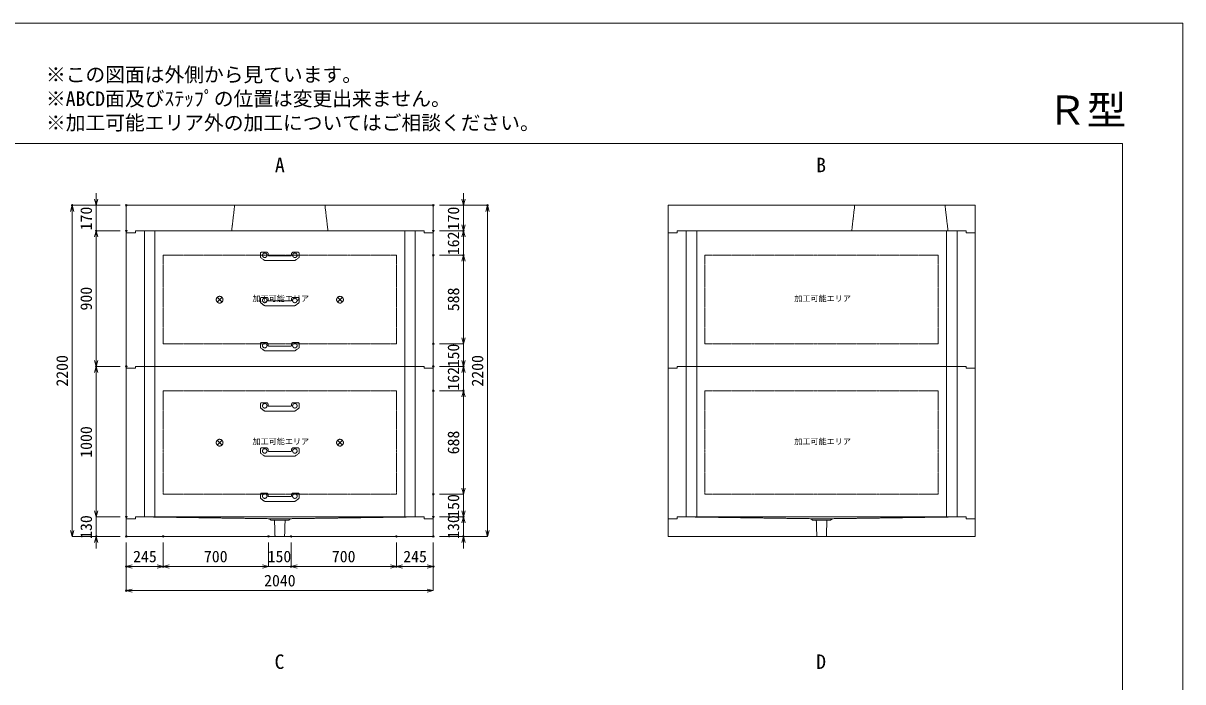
# Model space of a CAD drawing. Units: millimetres, scale not verified. Extents: x -5940 to 5940, y -4200 to 4200.
# Drawn here: x -1765 to 5940, y -176 to 4200 of the extents above; entities that cross this region are included whole.
import ezdxf
from ezdxf.enums import TextEntityAlignment as Align

# ---------------------------------------------------------------- set-up
doc = ezdxf.new("R2010")
doc.units = ezdxf.units.MM
doc.header["$LTSCALE"] = 20
doc.header["$PDMODE"] = 32
doc.header["$PDSIZE"] = 10
doc.linetypes.add('LONG_DASHED1', pattern=[7, 6, -1])
doc.linetypes.add('LONG_DOUBLE_CHAIN', pattern=[21.8, 18, -1, 0.6, -0.6, 0.6, -1])
for name, color, linetype, lineweight in [('0-0_D-TTL', 7, 'Continuous', 9), ('0-1_Defpoints', 7, 'Continuous', 9), ('0-3_D-TTL-TXT', 7, 'Continuous', 9), ('0-4_D-STR-TXT', 7, 'Continuous', 9), ('0-5_D-STR-DIM', 3, 'Continuous', 9), ('0-6_0', 7, 'Continuous', 9), ('0-7_D-STR', 7, 'Continuous', 9), ('0-9_D-STR-STR3', 2, 'LONG_DASHED1', 9), ('0-A_D-STR-STR5', 1, 'LONG_DOUBLE_CHAIN', 9)]:
    doc.layers.add(name, color=color, linetype=linetype, lineweight=lineweight)
doc.styles.add('ＭＳ ゴシック', font='')
doc.styles.get('ＭＳ ゴシック').set_extended_font_data('MS Gothic')

# ---------------------------------------------------------------- blocks, each defined once
blk = doc.blocks.new('A$C4DE05FD1')
at = {"layer": '0-0_D-TTL', "color": 134}
for p, q in [((4000, 76000), (114800, 76000)), ((114800, 76000), (114800, 4000))]:
    blk.add_line(p, q, dxfattribs=at)
at = {"layer": '0-1_Defpoints', "color": 134}
for p, q in [((0, 84000), (118800, 84000)), ((118800, 84000), (118800, 0))]:
    blk.add_line(p, q, dxfattribs=at)
at = {"layer": '0-3_D-TTL-TXT', "style": 'ＭＳ ゴシック'}
for s, p in [('※この図面は外側から見ています。', (43260.9, 79815.7)), ('※ABCD面及びｽﾃｯﾌﾟの位置は変更出来ません。', (43260.9, 78215.7)), ('※加工可能エリア外の加工についてはご相談ください。', (43260.9, 76615.7))]:
    blk.add_text(s, height=962.2, dxfattribs=at).set_placement(p, align=Align.BOTTOM_LEFT)
blk = doc.blocks.new('_Open30')
at = {"layer": '0-6_0'}
blk.add_line((0, 0), (-20, 0), dxfattribs=at)
blk.add_lwpolyline([(-20, 5.36), (0, 0), (-20, -5.36)], dxfattribs=at)
blk = doc.blocks.new('A$C31CA379A')
at = {"layer": '0-4_D-STR-TXT', "style": 'ＭＳ ゴシック'}
for s, p in [('A', (-325.9, -2190.5)), ('B', (35638.6, -2190.5)), ('C', (-351.4, -35190.5)), ('D', (35638.6, -35190.5))]:
    blk.add_text(s, height=962.2, dxfattribs=at).set_placement(p, align=Align.BOTTOM_LEFT)
blk = doc.blocks.new('A$C53D37B31')
at = {"layer": '0-7_D-STR'}
for p, q in [((-20400, 3400), (20400, 3400)), ((-20400, 3400), (-20400, -240)), ((20400, 3400), (20400, -240)), ((-19200, 0), (19200, 0))]:
    blk.add_line(p, q, dxfattribs=at)
at = {"layer": '0-7_D-STR', "linetype": 'LONG_DASHED1'}
for p, q in [((-6000, 3400), (-6400, 0)), ((6000, 3400), (6400, 0))]:
    blk.add_line(p, q, dxfattribs=at)
at = {"layer": '0-7_D-STR'}
for points in [[(-20400, -240), (-19200, -240), (-19200, 0)], [(20400, -240), (19200, -240), (19200, 0)]]:
    blk.add_lwpolyline(points, dxfattribs=at)
blk = doc.blocks.new('A$C4A7D535E')
at = {"layer": '0-7_D-STR'}
blk.add_blockref('A$C53D37B31', (0, 0), dxfattribs=at)
blk = doc.blocks.new('A$C0BCF2A13')
at = {"layer": '0-7_D-STR'}
for p, q in [((-20400, 3400), (20400, 3400)), ((-20400, 3400), (-20400, -240)), ((20400, 3400), (20400, -240)), ((-19200, 0), (19200, 0))]:
    blk.add_line(p, q, dxfattribs=at)
at = {"layer": '0-7_D-STR', "linetype": 'LONG_DASHED1'}
for p, q in [((4400, 3400), (4000, 0)), ((16400, 3400), (16800, 0))]:
    blk.add_line(p, q, dxfattribs=at)
at = {"layer": '0-7_D-STR'}
for points in [[(-20400, -240), (-19200, -240), (-19200, 0)], [(20400, -240), (19200, -240), (19200, 0)]]:
    blk.add_lwpolyline(points, dxfattribs=at)
blk = doc.blocks.new('A$C3C490EB0')
at = {"layer": '0-7_D-STR'}
for p, q in [((0, -2000), (0, -4360)), ((39600, -1760), (1200, -1760)), ((40800, -2000), (40800, -4360)), ((0, -4360), (40800, -4360))]:
    blk.add_line(p, q, dxfattribs=at)
at = {"layer": '0-7_D-STR', "linetype": 'LONG_DASHED1'}
for p, q in [((19000, -2000), (2400, -1760)), ((19200, -2180), (19000, -2000)), ((21800, -2000), (19000, -2000)), ((21600, -2180), (19200, -2180)), ((19764.6, -4360), (19695, -2180)), ((21035.4, -4360), (21105, -2180)), ((21600, -2180), (21800, -2000)), ((21800, -2000), (38400, -1760))]:
    blk.add_line(p, q, dxfattribs=at)
at = {"layer": '0-7_D-STR'}
for points in [[(0, -2000), (1200, -2000), (1200, -1760)], [(40800, -2000), (39600, -2000), (39600, -1760)]]:
    blk.add_lwpolyline(points, dxfattribs=at)
blk = doc.blocks.new('A$C3B9737A5')
at = {"layer": '0-5_D-STR-DIM'}
blk.add_blockref('A$C3C490EB0', (-20400, 1760), dxfattribs=at)
blk = doc.blocks.new('A$C27844A11')
at = {"layer": '0-9_D-STR-STR3'}
for p, q in [((-2560, 1000), (-2560, 453.5)), ((-2515.5, 370.3), (-2060.4, 33.6)), ((-2460, 1100), (-1758.4, 1100)), ((1949.4, 0), (-1949.4, 0)), ((-1559.2, 917.4), (-1542, 721.3)), ((1442.4, 630), (-1442.4, 630)), ((1559.2, 917.4), (1542, 721.3)), ((2460, 1100), (1758.4, 1100)), ((2515.5, 370.3), (2060.4, 33.6)), ((2560, 1000), (2560, 453.5))]:
    blk.add_line(p, q, dxfattribs=at)
for centre in [(-2000, 700), (2000, 700)]:
    blk.add_circle(centre, 300, dxfattribs=at)
for centre, radius, start, end in [((-2460, 1000), 100, 90, 180), ((-2460, 453.5), 100, 180, 236.30993), ((-1949.4, 200), 200, 236.30993, 270), ((-1758.4, 900), 200, 5, 90), ((-1442.4, 730), 100, 185, 270), ((1442.4, 730), 100, 270, 355), ((1758.4, 900), 200, 90, 175), ((1949.4, 200), 200, 270, 303.69007), ((2460, 1000), 100, 0, 90), ((2460, 453.5), 100, 303.69007, 0)]:
    blk.add_arc(centre, radius, start, end, dxfattribs=at)
blk = doc.blocks.new('A$C12022DF9')
at = {"layer": '0-7_D-STR'}
for p, q in [((-19200, 0), (19200, 0)), ((-20400, -240), (-20400, -18240)), ((20400, -240), (20400, -18240)), ((-19200, -18000), (19200, -18000))]:
    blk.add_line(p, q, dxfattribs=at)
at = {"layer": '0-7_D-STR', "linetype": 'LONG_DASHED1'}
for p, q in [((-18000, -18000), (-18000, 0)), ((-16600, -18000), (-16600, 0)), ((16600, -18000), (16600, 0)), ((18000, -18000), (18000, 0))]:
    blk.add_line(p, q, dxfattribs=at)
at = {"layer": '0-7_D-STR'}
for points in [[(-20400, -240), (-19200, -240), (-19200, 0)], [(20400, -240), (19200, -240), (19200, 0)], [(-20400, -18240), (-19200, -18240), (-19200, -18000)], [(20400, -18240), (19200, -18240), (19200, -18000)]]:
    blk.add_lwpolyline(points, dxfattribs=at)
at = {"layer": '0-A_D-STR-STR5'}
for p, q in [((15500, -3240), (15500, -15000)), ((15500, -15000), (-15500, -15000))]:
    blk.add_line(p, q, dxfattribs=at)
blk.add_lwpolyline([(15500, -3240), (-15500, -3240), (-15500, -15000)], dxfattribs=at)
blk = doc.blocks.new('A$C4E0B7A12')
at = {"layer": '0-7_D-STR'}
for p, q in [((-19200, 0), (19200, 0)), ((-20400, -240), (-20400, -20240)), ((20400, -240), (20400, -20240)), ((-19200, -20000), (19200, -20000))]:
    blk.add_line(p, q, dxfattribs=at)
at = {"layer": '0-7_D-STR', "linetype": 'LONG_DASHED1'}
for p, q in [((-18000, -20000), (-18000, 0)), ((-16600, -20000), (-16600, 0)), ((16600, -20000), (16600, 0)), ((18000, -20000), (18000, 0))]:
    blk.add_line(p, q, dxfattribs=at)
at = {"layer": '0-7_D-STR'}
for points in [[(-20400, -240), (-19200, -240), (-19200, 0)], [(20400, -240), (19200, -240), (19200, 0)], [(-20400, -20240), (-19200, -20240), (-19200, -20000)], [(20400, -20240), (19200, -20240), (19200, -20000)]]:
    blk.add_lwpolyline(points, dxfattribs=at)
at = {"layer": '0-A_D-STR-STR5'}
for p, q in [((15500, -3240), (15500, -17000)), ((15500, -17000), (-15500, -17000))]:
    blk.add_line(p, q, dxfattribs=at)
blk.add_lwpolyline([(15500, -3240), (-15500, -3240), (-15500, -17000)], dxfattribs=at)
blk = doc.blocks.new('A$C1C640AAB')
at = {"layer": '0-A_D-STR-STR5'}
for p, q in [((-318.2, -318.2), (318.2, 318.2)), ((-318.2, 318.2), (318.2, -318.2))]:
    blk.add_line(p, q, dxfattribs=at)
blk.add_circle((0, 0), 450, dxfattribs=at)
blk = doc.blocks.new('A$C5b209715')
at = {"layer": '0-7_D-STR'}
blk.add_blockref('A$C12022DF9', (0, 0), dxfattribs=at)
at = {"layer": '0-A_D-STR-STR5'}
for p in [(-8000, -9140), (8000, -9140)]:
    blk.add_blockref('A$C1C640AAB', p, dxfattribs=at)
blk = doc.blocks.new('A$C356316e4')
at = {"layer": '0-7_D-STR'}
blk.add_blockref('A$C4E0B7A12', (0, 0), dxfattribs=at)
at = {"layer": '0-A_D-STR-STR5'}
for p in [(-8000, -10140), (8000, -10140)]:
    blk.add_blockref('A$C1C640AAB', p, dxfattribs=at)

msp = doc.modelspace()

# ---------------------------------------------------------------- linework, layer by layer
at = {"layer": '0-1_Defpoints'}
for p in [(-1440, 2990), (-1080, 2990), (-1080, 2990), (960, 2990), (1320, 2990), (-1280, 2820), (-1280, 2820), (-1080, 2820), (960, 2820), (1160, 2820), (960, 2658), (1160, 2658), (960, 2070), (960, 2070), (-1280, 1920), (-1080, 1920), (960, 1920), (960, 1920), (1160, 1920), (960, 1758), (960, 1758), (1160, 1758), (960, 1070), (960, 1070), (-1080, 920), (960, 920), (1160, 920), (-1280, 790), (-1080, 790), (-1080, 790), (-835, 790), (-135, 790), (15, 790), (715, 790), (715, 790), (960, 790), (960, 790), (960, 790), (1160, 790), (-1080, 590), (-835, 590), (15, 590), (715, 590), (960, 590), (-1080, 430)]:
    msp.add_point(p, dxfattribs=at)
at = {"layer": '0-5_D-STR-DIM'}
for p, q in [((-1280, 3030), (-1280, 3070)), ((1160, 3030), (1160, 3070)), ((-1120, 2990), (-1440, 2990)), ((-1440, 830), (-1440, 2950)), ((-1120, 2990), (-1280, 2990)), ((-1280, 2990), (-1280, 2820)), ((1000, 2990), (1160, 2990)), ((1000, 2990), (1320, 2990)), ((1160, 2990), (1160, 2820)), ((1320, 830), (1320, 2950)), ((1160, 2860), (1160, 2900)), ((-1120, 2820), (-1280, 2820)), ((-1120, 2820), (-1280, 2820)), ((-1280, 2780), (-1280, 2740)), ((-1280, 1960), (-1280, 2780)), ((1000, 2820), (1160, 2820)), ((1000, 2820), (1160, 2820)), ((1160, 2658), (1160, 2820)), ((1160, 2780), (1160, 2740)), ((1000, 2658), (1160, 2658)), ((1000, 2658), (1160, 2658)), ((1160, 2618), (1160, 2578)), ((1160, 2110), (1160, 2618)), ((1160, 2110), (1160, 2150)), ((1000, 2070), (1160, 2070)), ((1000, 2070), (1160, 2070)), ((1160, 2070), (1160, 1920)), ((1160, 1960), (1160, 2000)), ((-1120, 1920), (-1280, 1920)), ((-1120, 1920), (-1280, 1920)), ((-1280, 960), (-1280, 1880)), ((1000, 1920), (1160, 1920)), ((1000, 1920), (1160, 1920)), ((1160, 1758), (1160, 1920)), ((1160, 1880), (1160, 1840)), ((1000, 1758), (1160, 1758)), ((1000, 1758), (1160, 1758)), ((1160, 1718), (1160, 1678)), ((1160, 1110), (1160, 1718)), ((1160, 1110), (1160, 1150)), ((1000, 1070), (1160, 1070)), ((1000, 1070), (1160, 1070)), ((1160, 1070), (1160, 920)), ((-1280, 960), (-1280, 1000)), ((1160, 960), (1160, 1000)), ((-1120, 920), (-1280, 920)), ((-1120, 920), (-1280, 920)), ((-1280, 920), (-1280, 790)), ((1000, 920), (1160, 920)), ((1000, 920), (1160, 920)), ((1160, 920), (1160, 790)), ((1160, 880), (1160, 840)), ((-1120, 790), (-1440, 790)), ((-1120, 790), (-1280, 790)), ((1000, 790), (1160, 790)), ((1000, 790), (1320, 790)), ((-1280, 750), (-1280, 710)), ((-1080, 750), (-1080, 430)), ((-1080, 750), (-1080, 590)), ((-835, 750), (-835, 590)), ((-835, 750), (-835, 590)), ((-135, 750), (-135, 590)), ((-135, 750), (-135, 590)), ((15, 750), (15, 590)), ((15, 750), (15, 590)), ((715, 750), (715, 590)), ((715, 750), (715, 590)), ((960, 750), (960, 590)), ((960, 750), (960, 430)), ((1160, 750), (1160, 710)), ((-875, 590), (-1040, 590)), ((-175, 590), (-795, 590)), ((-175, 590), (-215, 590)), ((-135, 590), (15, 590)), ((55, 590), (95, 590)), ((55, 590), (675, 590)), ((755, 590), (920, 590)), ((920, 430), (-1040, 430))]:
    msp.add_line(p, q, dxfattribs=at)

# ---------------------------------------------------------------- block references
at = {"layer": '0-0_D-TTL', "xscale": 0.1, "yscale": 0.1}
msp.add_blockref('A$C4DE05FD1', (-5940, -4200), dxfattribs=at)
at = {"layer": '0-4_D-STR-TXT', "xscale": 0.1, "yscale": 0.1}
msp.add_blockref('A$C31CA379A', (-60, 3400), dxfattribs=at)
at = {"layer": '0-5_D-STR-DIM', "xscale": 2, "yscale": 2}
for p, rotation in [((-1280, 2990), 270), ((1160, 2990), 270), ((-1440, 2990), 90), ((1320, 2990), 90), ((1160, 2820), 270), ((-1280, 2820), 90), ((-1280, 2820), 90), ((1160, 2820), 90), ((1160, 2658), 90), ((1160, 2658), 90), ((1160, 2070), 270), ((1160, 2070), 270), ((-1280, 1920), 270), ((1160, 1920), 270), ((-1280, 1920), 90), ((1160, 1920), 90), ((1160, 1758), 90), ((1160, 1758), 90), ((1160, 1070), 270), ((1160, 1070), 270), ((-1280, 920), 270), ((-1280, 920), 270), ((1160, 920), 270), ((1160, 920), 90), ((-1440, 790), 270), ((-1280, 790), 90), ((1160, 790), 90), ((1320, 790), 270), ((-1080, 590), 180), ((-835, 590), 180), ((15, 590), 180), ((15, 590), 180), ((715, 590), 180), ((-1080, 430), 180)]:
    msp.add_blockref('_Open30', p, dxfattribs=dict(at, rotation=rotation))
at = {"layer": '0-5_D-STR-DIM'}
for name, p, xscale, yscale in [('A$C3B9737A5', (-60, 920), 0.05, 0.05), ('A$C3B9737A5', (3540, 920), 0.05, 0.05), ('_Open30', (-835, 590), 2, 2), ('_Open30', (-135, 590), 2, 2), ('_Open30', (-135, 590), 2, 2), ('_Open30', (715, 590), 2, 2), ('_Open30', (960, 590), 2, 2), ('_Open30', (960, 430), 2, 2)]:
    msp.add_blockref(name, p, dxfattribs=dict(at, xscale=xscale, yscale=yscale))
at = {"layer": '0-7_D-STR', "xscale": 0.05, "yscale": 0.05}
for name, p in [('A$C4A7D535E', (-60, 2820)), ('A$C0BCF2A13', (3540, 2820)), ('A$C5b209715', (-60, 2820)), ('A$C12022DF9', (3540, 2820)), ('A$C356316e4', (-60, 1920)), ('A$C4E0B7A12', (3540, 1920))]:
    msp.add_blockref(name, p, dxfattribs=at)
at = {"layer": '0-9_D-STR-STR3', "xscale": 0.05, "yscale": 0.05}
for p in [(-60, 2623), (-60, 2323), (-60, 2023), (-60, 1623), (-60, 1323), (-60, 1023)]:
    msp.add_blockref('A$C27844A11', p, dxfattribs=at)

# ---------------------------------------------------------------- texts
at = {"layer": '0-3_D-TTL-TXT', "style": 'ＭＳ ゴシック'}
msp.add_text('Ｒ型', height=192.4, dxfattribs=at).set_placement((5039.32, 3469.09), align=Align.BOTTOM_LEFT)
at = {"layer": '0-5_D-STR-DIM', "style": 'ＭＳ ゴシック'}
for s, p in [('170', (-1285.2, 2823.96)), ('170', (1154.8, 2823.96)), ('162', (1154.8, 2658.8)), ('900', (-1285.2, 2291.4)), ('588', (1154.8, 2286.4)), ('150', (1154.8, 1913.96)), ('2200', (-1445.2, 1785.6)), ('2200', (1314.8, 1785.6)), ('162', (1154.8, 1758.8)), ('1000', (-1285.2, 1312.96)), ('688', (1154.8, 1335.8)), ('150', (1154.8, 913.96)), ('130', (-1285.2, 773.96)), ('130', (1154.8, 773.96))]:
    msp.add_text(s, height=76.98, rotation=90, dxfattribs=at).set_placement(p, align=Align.BOTTOM_LEFT)
for s, p in [('245', (-1034.86, 595.2)), ('700', (-564.2, 595.2)), ('150', (-141.04, 595.2)), ('700', (285.8, 595.2)), ('245', (760.14, 595.2)), ('2040', (-164.4, 435.2))]:
    msp.add_text(s, height=76.98, dxfattribs=at).set_placement(p, align=Align.BOTTOM_LEFT)
at = {"layer": '0-A_D-STR-STR5', "style": 'ＭＳ ゴシック'}
for p in [(-241.7, 2339.98), (3358.3, 2339.98), (-241.7, 1389.98), (3358.3, 1389.98)]:
    msp.add_text('加工可能エリア', height=38.42, dxfattribs=at).set_placement(p, align=Align.BOTTOM_LEFT)

doc.saveas('drawing.dxf')
